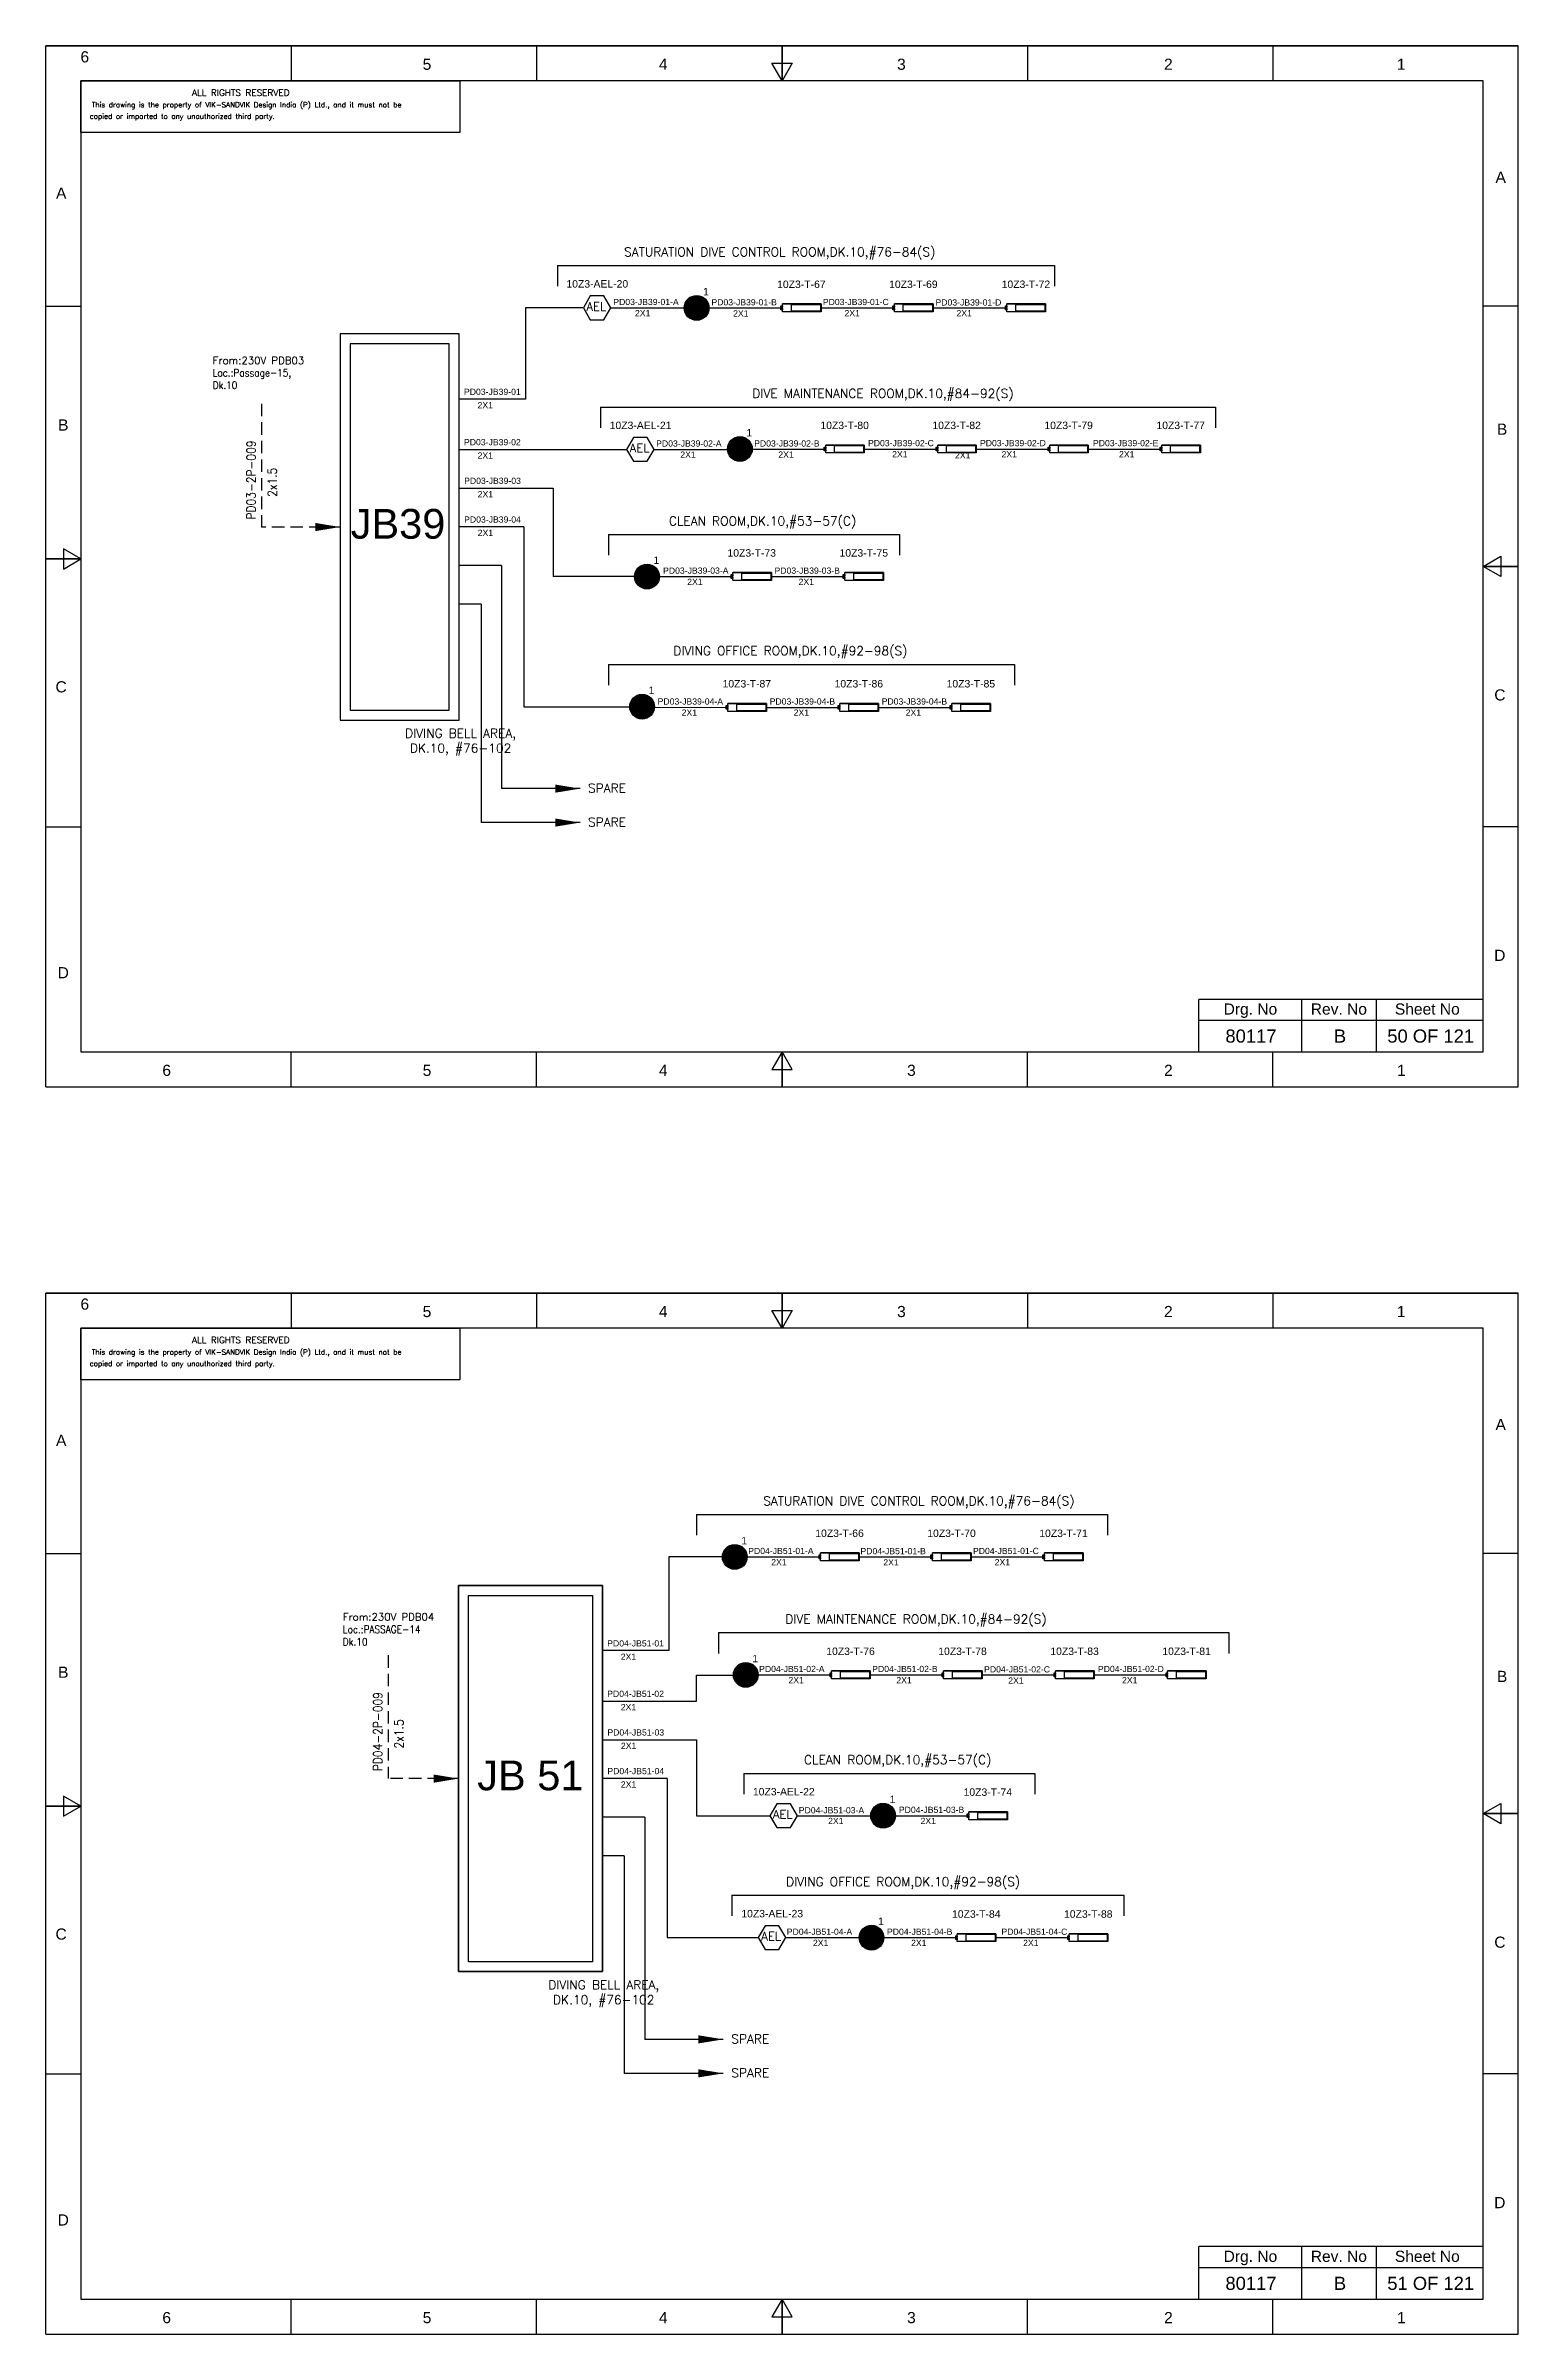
# Model space of a CAD drawing. Header units: inches. Extents: x -3311 to 1429, y -713 to 2436.
# Drawn here: x -670.4 to -373.4, y 969.1 to 1430.8 of the extents above; entities that cross this region are included whole.
import ezdxf
from ezdxf.enums import TextEntityAlignment as Align

# ---------------------------------------------------------------- set-up
doc = ezdxf.new("R2010")
doc.units = ezdxf.units.IN
doc.linetypes.add('HIDDEN', pattern=[0.375, 0.25, -0.125])
doc.linetypes.add('SOLID', pattern=[0])
for name, color, linetype, lineweight in [('ELEC_TXT-025', 1, 'Continuous', 25), ('HEL-025', 1, 'Continuous', 25), ('HEL-035', 2, 'Continuous', 35)]:
    doc.layers.add(name, color=color, linetype=linetype, lineweight=lineweight)
doc.layers.add('LINE', color=3, linetype='SOLID')
doc.styles.add('_NORMAL', font='arial.ttf')
doc.styles.add('ROMANS', font='simplex.shx', dxfattribs={"width": 0.88})
doc.styles.get("Standard").update_dxf_attribs({"font": 'arial.ttf'})
doc.dimstyles.get("Standard").update_dxf_attribs({"dimtxt": 0.18, "dimasz": 0.18, "dimexe": 0.18, "dimexo": 0.0625, "dimgap": 0.09, "dimtad": 0, "dimtih": 1, "dimtoh": 1, "dimdec": 4, "dimzin": 0, "dimdsep": 46, "dimtxsty": 'Standard', "dimcen": 0.09, "dimadec": 0, "dimazin": 0, "dimtfac": 1, "dimtdec": 4, "dimtofl": 0, "dimtmove": 0, "dimatfit": 3, "dimfxl": 1, "dimtolj": 1, "dimtzin": 0, "dimarcsym": 0})

# ---------------------------------------------------------------- blocks, each defined once
blk = doc.blocks.new('fr')
at = {"color": 7, "linetype": 'Continuous'}
for p, q in [((33763.99, 4500.4), (33466.99, 4500.4)), ((33466.99, 4500.4), (33763.99, 4500.4)), ((33466.99, 4290.33), (33466.99, 4500.4)), ((33516.49, 4500.4), (33516.49, 4493.33)), ((33565.99, 4500.4), (33565.99, 4493.33)), ((33615.49, 4500.4), (33615.49, 4493.33)), ((33615.49, 4493.33), (33615.49, 4500.4)), ((33615.49, 4500.4), (33615.49, 4493.33)), ((33664.99, 4500.4), (33664.99, 4493.33)), ((33714.49, 4500.4), (33714.49, 4493.33)), ((33763.99, 4290.33), (33763.99, 4500.4)), ((33763.99, 4290.33), (33763.99, 4500.4)), ((33756.92, 4493.33), (33474.06, 4493.33)), ((33474.06, 4493.33), (33474.06, 4297.41)), ((33615.49, 4493.33), (33613.45, 4496.87)), ((33613.45, 4496.87), (33617.53, 4496.87)), ((33617.53, 4496.87), (33615.49, 4493.33)), ((33756.92, 4297.41), (33756.92, 4493.33)), ((33466.99, 4447.89), (33474.06, 4447.89)), ((33763.99, 4447.89), (33756.92, 4447.89)), ((33466.99, 4396.87), (33474.06, 4396.87)), ((33474.06, 4396.87), (33466.99, 4396.87)), ((33466.99, 4396.87), (33474.06, 4396.87)), ((33474.06, 4396.87), (33470.53, 4398.91)), ((33470.53, 4398.91), (33470.53, 4394.83)), ((33470.53, 4394.83), (33474.06, 4396.87)), ((33756.92, 4395.37), (33760.45, 4397.41)), ((33760.45, 4397.41), (33760.45, 4393.33)), ((33763.99, 4395.37), (33756.92, 4395.37)), ((33760.45, 4393.33), (33756.92, 4395.37)), ((33756.92, 4395.37), (33763.99, 4395.37)), ((33763.99, 4395.37), (33756.92, 4395.37)), ((33466.99, 4342.85), (33474.06, 4342.85)), ((33763.99, 4342.85), (33756.92, 4342.85)), ((33474.06, 4297.41), (33756.92, 4297.41)), ((33516.49, 4290.33), (33516.49, 4297.41)), ((33565.99, 4290.33), (33565.99, 4297.41)), ((33615.49, 4297.41), (33613.45, 4293.87)), ((33615.49, 4290.33), (33615.49, 4297.41)), ((33617.53, 4293.87), (33615.49, 4297.41)), ((33615.49, 4297.41), (33615.49, 4290.33)), ((33615.49, 4290.33), (33615.49, 4297.41)), ((33664.99, 4290.33), (33664.99, 4297.41)), ((33714.49, 4290.33), (33714.49, 4297.41)), ((33466.99, 4290.33), (33763.99, 4290.33)), ((33466.99, 4290.33), (33763.99, 4290.33)), ((33613.45, 4293.87), (33617.53, 4293.87))]:
    blk.add_line(p, q, dxfattribs=at)
at = {"color": 7, "style": '_NORMAL'}
for s, p in [('6', (33474.86, 4498.18)), ('5', (33543.88, 4496.68)), ('4', (33591.52, 4496.68)), ('3', (33639.57, 4496.68)), ('2', (33693.41, 4496.68)), ('1', (33740.39, 4496.68)), ('A', (33760.45, 4473.88)), ('A', (33470.1, 4470.68)), ('B', (33470.52, 4423.9)), ('B', (33760.74, 4423.06)), ('C', (33470.08, 4371.07)), ('C', (33760.29, 4369.44)), ('D', (33760.27, 4316.89)), ('D', (33470.51, 4313.39)), ('6', (33491.37, 4293.69)), ('5', (33543.89, 4293.69)), ('4', (33591.53, 4293.69)), ('3', (33641.59, 4293.69)), ('2', (33693.43, 4293.69)), ('1', (33740.41, 4293.69))]:
    blk.add_text(s, height=2.25, dxfattribs=at).set_placement(p, align=Align.MIDDLE_CENTER)
blk = doc.blocks.new('A$C4BAD7D21')
at = {"layer": 'HEL-025'}
blk.add_lwpolyline([(-34000, 0), (-34000, 2086), (-18714, 2086), (-18714, 0)], close=True, dxfattribs=at)
at = {"layer": 'HEL-025', "style": 'ROMANS'}
for s, p in [('This drawing is the property of VIK-SANDVIK Design India (P) Ltd., and it must not be', (-33558, 1016)), (' copied or imparted to any unauthorized third party.', (-33785, 550))]:
    blk.add_text(s, height=210, dxfattribs=at).set_placement(p)
at = {"layer": 'HEL-035', "style": 'ROMANS'}
blk.add_text('     ALL RIGHTS RESERVED', height=262.5, dxfattribs=at).set_placement((-30497, 1476))
blk = doc.blocks.new('AEL')
at = {"color": 4}
blk.add_lwpolyline([(989.98, -190.09), (992.75, -190.09), (994.14, -187.69), (992.75, -185.28), (989.98, -185.28), (988.59, -187.69)], close=True, dxfattribs=at)
at = {"color": 4, "style": 'ROMANS'}
blk.add_text('AEL', height=1.725, dxfattribs=at).set_placement((989.2, -188.27))
blk = doc.blocks.new('AEL_L')
blk.add_blockref('AEL', (0, 0))
blk.add_attdef('TAG_NO', (986.55, -183.59), '', height=1.5)
blk = doc.blocks.new('FIXED_KEY_SWITCH')
h = blk.add_hatch(color=1)
h.dxf.hatch_style = 1
edge = h.paths.add_edge_path()
edge.add_arc((848.13, 1737.46), 2.5, 0, 360)
at = {"color": 1}
blk.add_circle((848.13, 1737.46), 2.5, dxfattribs=at)
at = {"color": 7, "insert": (849.44, 1741.5), "char_height": 1.5, "attachment_point": 1, "style": '_NORMAL'}
blk.add_mtext_dynamic_manual_height_columns('1', width=1.5, gutter_width=7.5, heights=[0], dxfattribs=at)
blk = doc.blocks.new('SWT')
blk.add_blockref('FIXED_KEY_SWITCH', (0, 0))
blk.add_attdef('TAG_NO', (844.55, 1741.11), '', height=1.5)
blk = doc.blocks.new('2A')
at = {"color": 7, "lineweight": -3, "ltscale": 2.5}
blk.add_line((790.02, 1997.62, -0.03), (782.23, 1997.62, -0.03), dxfattribs=at)
at = {"color": 7, "lineweight": -3, "ltscale": 2.5, "elevation": -0.03}
for points in [[(781.91, 1997.21), (782.23, 1997.21), (782.23, 1996.94), (781.91, 1996.94)], [(781.91, 1996.7), (782.23, 1996.7), (782.23, 1996.44), (781.91, 1996.44)], [(782.23, 1997.62), (790.02, 1997.62), (790.02, 1996.02), (782.23, 1996.02)], [(784.03, 1997.5), (789.88, 1997.5), (789.88, 1996.14), (784.03, 1996.14)]]:
    blk.add_lwpolyline(points, close=True, dxfattribs=at)
blk = doc.blocks.new('LED TUBE LIGHT 30W')
blk.add_blockref('2A', (179.91, -357.89))
blk.add_attdef('TAG_NO.', (962.52, 1642.97), '', height=1.5)

msp = doc.modelspace()

# ---------------------------------------------------------------- linework, layer by layer
for p, q in [((-567.18, 1386.5, -0.05), (-466.92, 1386.5, -0.05)), ((-573.58, 1377.95), (-573.58, 1359.56)), ((-558.45, 1357.95, -0.05), (-434.41, 1357.95, -0.05)), ((-573.92, 1333.79), (-586.98, 1333.79)), ((-573.92, 1333.79), (-573.92, 1297.49)), ((-556.83, 1332.22, -0.05), (-498.15, 1332.22, -0.05)), ((-578.43, 1325.99), (-586.98, 1325.99)), ((-578.43, 1325.99), (-578.43, 1280.96)), ((-551.59, 1323.75), (-568, 1323.75)), ((-582.57, 1318.19), (-586.98, 1318.19)), ((-582.57, 1318.19), (-582.57, 1274.11)), ((-556.85, 1306.03, -0.05), (-474.95, 1306.03, -0.05)), ((-539.13, 1134.5, -0.05), (-456.21, 1134.5, -0.05)), ((-544.69, 1125.95), (-544.69, 1107.04)), ((-534.66, 1110.67, -0.05), (-431.72, 1110.67, -0.05)), ((-539.12, 1096.87), (-539.12, 1102.06)), ((-539.12, 1089.07), (-539.12, 1073.73)), ((-545.04, 1081.27), (-558.1, 1081.27)), ((-545.04, 1081.27), (-545.04, 1049.13)), ((-529.56, 1082.28, -0.05), (-470.88, 1082.28, -0.05)), ((-549.56, 1073.47), (-558.1, 1073.47)), ((-549.56, 1073.47), (-549.56, 1028.61)), ((-553.68, 1065.67), (-558.1, 1065.67)), ((-553.68, 1065.67), (-553.68, 1021.75)), ((-532.01, 1057.69, -0.05), (-452.89, 1057.69, -0.05)), ((-545.04, 1049.13), (-526.66, 1049.13))]:
    msp.add_line(p, q)
at = {"color": 7, "linetype": 'Continuous'}
for p, q in [((-380.44, 1238.44), (-437.76, 1238.44)), ((-437.76, 1227.84), (-437.76, 1238.44)), ((-416.98, 1227.84), (-416.98, 1238.44)), ((-401.97, 1227.84), (-401.97, 1238.44)), ((-437.76, 1234.25), (-380.44, 1234.25)), ((-380.44, 986.79), (-437.76, 986.79)), ((-437.76, 976.19), (-437.76, 986.79)), ((-416.98, 976.19), (-416.98, 986.79)), ((-401.97, 976.19), (-401.97, 986.79)), ((-437.76, 982.6), (-380.44, 982.6))]:
    msp.add_line(p, q, dxfattribs=at)
for points in [[(-586.98, 1372.69), (-610.99, 1372.69), (-610.99, 1294.79), (-586.98, 1294.79)], [(-588.98, 1370.69), (-608.99, 1370.69), (-608.99, 1296.79), (-588.98, 1296.79)]]:
    msp.add_lwpolyline(points, close=True)
at = {"linetype": 'HIDDEN', "ltscale": 10}
for points in [[(-626.87, 1358.62), (-626.87, 1333.74)], [(-601.32, 1106.1), (-601.32, 1081.22)]]:
    msp.add_lwpolyline(points, dxfattribs=at)
at = {"layer": 'LINE', "color": 0}
for p, q in [((-567.18, 1386.5, -0.05), (-567.18, 1382.31, -0.05)), ((-466.92, 1386.5, -0.05), (-466.92, 1382.31, -0.05)), ((-556.38, 1377.95), (-541.59, 1377.95)), ((-536.59, 1377.95), (-521.79, 1377.95)), ((-513.99, 1377.95), (-499.2, 1377.95)), ((-491.4, 1377.95), (-476.5, 1377.95)), ((-573.58, 1359.56), (-586.98, 1359.56)), ((-558.45, 1357.95, -0.05), (-558.45, 1353.76, -0.05)), ((-434.41, 1357.95, -0.05), (-434.41, 1353.76, -0.05)), ((-586.98, 1349.4), (-553.21, 1349.4)), ((-547.65, 1349.4), (-532.86, 1349.41)), ((-527.86, 1349.48), (-513.06, 1349.48)), ((-505.26, 1349.48), (-490.47, 1349.48)), ((-482.67, 1349.48), (-467.87, 1349.48)), ((-460.07, 1349.48), (-445.28, 1349.48)), ((-586.95, 1341.6), (-568, 1341.6)), ((-556.83, 1332.22, -0.05), (-556.83, 1328.03, -0.05)), ((-498.15, 1332.22, -0.05), (-498.15, 1328.03, -0.05)), ((-546.59, 1323.75), (-531.8, 1323.75)), ((-524, 1323.75), (-509.2, 1323.75)), ((-556.85, 1306.03, -0.05), (-556.85, 1301.84, -0.05)), ((-474.95, 1306.03, -0.05), (-474.95, 1301.84, -0.05)), ((-573.92, 1297.49), (-552.58, 1297.49)), ((-547.58, 1297.37), (-532.79, 1297.35)), ((-524.99, 1297.35), (-510.19, 1297.35)), ((-502.4, 1297.35), (-487.6, 1297.35)), ((-539.13, 1134.5, -0.05), (-539.13, 1130.31, -0.05)), ((-456.21, 1134.5, -0.05), (-456.21, 1130.31, -0.05)), ((-528.89, 1125.95), (-514.09, 1125.95)), ((-506.29, 1125.95), (-491.5, 1125.95)), ((-483.7, 1125.95), (-468.9, 1125.95)), ((-587.11, 1120.17), (-587.11, 1042.27)), ((-558.1, 1120.17), (-587.11, 1120.17)), ((-558.1, 1042.27), (-558.1, 1120.17)), ((-534.66, 1110.67, -0.05), (-534.66, 1106.48, -0.05)), ((-431.72, 1110.67, -0.05), (-431.72, 1106.48, -0.05)), ((-544.69, 1107.04), (-558.1, 1107.04)), ((-539.12, 1102.06), (-531.67, 1102.07)), ((-526.67, 1102.14), (-511.87, 1102.14)), ((-504.07, 1102.14), (-489.28, 1102.14)), ((-481.48, 1102.14), (-466.68, 1102.14)), ((-458.88, 1102.14), (-444.09, 1102.14)), ((-558.1, 1096.87), (-539.12, 1096.87)), ((-558.07, 1089.07), (-539.12, 1089.07)), ((-529.56, 1082.28, -0.05), (-529.56, 1078.09, -0.05)), ((-470.88, 1082.28, -0.05), (-470.88, 1078.09, -0.05)), ((-539.12, 1073.73), (-524.32, 1073.73)), ((-518.77, 1073.73), (-503.97, 1073.73)), ((-498.97, 1073.73), (-484.17, 1073.73)), ((-532.01, 1057.69, -0.05), (-532.01, 1053.5, -0.05)), ((-452.89, 1057.69, -0.05), (-452.89, 1053.5, -0.05)), ((-521.1, 1049.13), (-506.31, 1049.13)), ((-501.31, 1049.13), (-486.51, 1049.13)), ((-478.71, 1049.13), (-463.92, 1049.13)), ((-587.11, 1042.27), (-558.1, 1042.27))]:
    msp.add_line(p, q, dxfattribs=at)
at = {"layer": 'LINE', "color": 7}
for p, q in [((-561.94, 1377.95), (-573.58, 1377.95)), ((-568, 1341.6), (-568, 1323.75)), ((-533.89, 1125.95), (-544.69, 1125.95))]:
    msp.add_line(p, q, dxfattribs=at)
at = {"layer": 'LINE', "color": 0}
for points in [[(-587.11, 1120.17), (-558.1, 1120.17), (-558.1, 1042.27), (-587.11, 1042.27)], [(-585.11, 1118.17), (-560.1, 1118.17), (-560.1, 1044.27), (-585.11, 1044.27)]]:
    msp.add_lwpolyline(points, close=True, dxfattribs=at)

# ---------------------------------------------------------------- block references
for name, p in [('fr', (-34137.35, -3069.57)), ('SWT', (-1387.22, -359.51)), ('SWT', (-1378.49, -387.98)), ('SWT', (-1397.22, -413.71)), ('SWT', (-1398.21, -439.97)), ('fr', (-34137.35, -3321.22)), ('SWT', (-1379.52, -611.51)), ('SWT', (-1377.3, -635.31)), ('SWT', (-1349.6, -663.73)), ('SWT', (-1351.94, -688.33))]:
    msp.add_blockref(name, p)
ref = msp.add_blockref('AEL_L', (-1550.52, 1565.64))
ref.add_attrib('TAG_NO', '10Z3-AEL-20', (-565.35, 1382.05), dxfattribs={"color": 4, "height": 1.5})
ref = msp.add_blockref('LED TUBE LIGHT 30W', (-1483.92, -260.98, 0.03))
ref.add_attrib('TAG_NO.', '10Z3-T-67', (-522.85, 1381.97, 0.03), dxfattribs={"height": 1.5})
ref = msp.add_blockref('LED TUBE LIGHT 30W', (-1461.33, -260.98, 0.03))
ref.add_attrib('TAG_NO.', '10Z3-T-69', (-500.26, 1381.97, 0.03), dxfattribs={"height": 1.5})
ref = msp.add_blockref('LED TUBE LIGHT 30W', (-1438.63, -260.98, 0.03))
ref.add_attrib('TAG_NO.', '10Z3-T-72', (-477.56, 1381.97, 0.03), dxfattribs={"height": 1.5})
ref = msp.add_blockref('AEL_L', (-1541.79, 1537.09))
ref.add_attrib('TAG_NO', '10Z3-AEL-21', (-556.62, 1353.5), dxfattribs={"color": 4, "height": 1.5})
ref = msp.add_blockref('LED TUBE LIGHT 30W', (-1475.19, -289.45, 0.03))
ref.add_attrib('TAG_NO.', '10Z3-T-80', (-514.12, 1353.5, 0.03), dxfattribs={"height": 1.5})
ref = msp.add_blockref('LED TUBE LIGHT 30W', (-1452.6, -289.45, 0.03))
ref.add_attrib('TAG_NO.', '10Z3-T-82', (-491.53, 1353.5, 0.03), dxfattribs={"height": 1.5})
ref = msp.add_blockref('LED TUBE LIGHT 30W', (-1430.01, -289.45, 0.03))
ref.add_attrib('TAG_NO.', '10Z3-T-79', (-468.94, 1353.5, 0.03), dxfattribs={"height": 1.5})
ref = msp.add_blockref('LED TUBE LIGHT 30W', (-1407.41, -289.45, 0.03))
ref.add_attrib('TAG_NO.', '10Z3-T-77', (-446.34, 1353.5, 0.03), dxfattribs={"height": 1.5})
ref = msp.add_blockref('LED TUBE LIGHT 30W', (-1493.93, -315.18, 0.03))
ref.add_attrib('TAG_NO.', '10Z3-T-73', (-532.86, 1327.77, 0.03), dxfattribs={"height": 1.5})
ref = msp.add_blockref('LED TUBE LIGHT 30W', (-1471.33, -315.18, 0.03))
ref.add_attrib('TAG_NO.', '10Z3-T-75', (-510.26, 1327.77, 0.03), dxfattribs={"height": 1.5})
ref = msp.add_blockref('LED TUBE LIGHT 30W', (-1494.92, -341.58, 0.03))
ref.add_attrib('TAG_NO.', '10Z3-T-87', (-533.85, 1301.37, 0.03), dxfattribs={"height": 1.5})
ref = msp.add_blockref('LED TUBE LIGHT 30W', (-1472.33, -341.58, 0.03))
ref.add_attrib('TAG_NO.', '10Z3-T-86', (-511.26, 1301.37, 0.03), dxfattribs={"height": 1.5})
ref = msp.add_blockref('LED TUBE LIGHT 30W', (-1449.73, -341.58, 0.03))
ref.add_attrib('TAG_NO.', '10Z3-T-85', (-488.66, 1301.37, 0.03), dxfattribs={"height": 1.5})
ref = msp.add_blockref('LED TUBE LIGHT 30W', (-1476.22, -512.97, 0.03))
ref.add_attrib('TAG_NO.', '10Z3-T-66', (-515.15, 1129.97, 0.03), dxfattribs={"height": 1.5})
ref = msp.add_blockref('LED TUBE LIGHT 30W', (-1453.63, -512.97, 0.03))
ref.add_attrib('TAG_NO.', '10Z3-T-70', (-492.56, 1129.97, 0.03), dxfattribs={"height": 1.5})
ref = msp.add_blockref('LED TUBE LIGHT 30W', (-1431.04, -512.97, 0.03))
ref.add_attrib('TAG_NO.', '10Z3-T-71', (-469.97, 1129.97, 0.03), dxfattribs={"height": 1.5})
ref = msp.add_blockref('LED TUBE LIGHT 30W', (-1474, -536.78, 0.03))
ref.add_attrib('TAG_NO.', '10Z3-T-76', (-512.93, 1106.16, 0.03), dxfattribs={"height": 1.5})
ref = msp.add_blockref('LED TUBE LIGHT 30W', (-1451.41, -536.78, 0.03))
ref.add_attrib('TAG_NO.', '10Z3-T-78', (-490.34, 1106.16, 0.03), dxfattribs={"height": 1.5})
ref = msp.add_blockref('LED TUBE LIGHT 30W', (-1428.81, -536.78, 0.03))
ref.add_attrib('TAG_NO.', '10Z3-T-83', (-467.74, 1106.16, 0.03), dxfattribs={"height": 1.5})
ref = msp.add_blockref('LED TUBE LIGHT 30W', (-1406.22, -536.78, 0.03))
ref.add_attrib('TAG_NO.', '10Z3-T-81', (-445.15, 1106.16, 0.03), dxfattribs={"height": 1.5})
ref = msp.add_blockref('AEL_L', (-1512.91, 1261.42))
ref.add_attrib('TAG_NO', '10Z3-AEL-22', (-527.73, 1077.83), dxfattribs={"color": 4, "height": 1.5})
ref = msp.add_blockref('LED TUBE LIGHT 30W', (-1446.31, -565.2, 0.03))
ref.add_attrib('TAG_NO.', '10Z3-T-74', (-485.24, 1077.75, 0.03), dxfattribs={"height": 1.5})
ref = msp.add_blockref('AEL_L', (-1515.24, 1236.82))
ref.add_attrib('TAG_NO', '10Z3-AEL-23', (-530.07, 1053.23), dxfattribs={"color": 4, "height": 1.5})
ref = msp.add_blockref('LED TUBE LIGHT 30W', (-1448.64, -589.8, 0.03))
ref.add_attrib('TAG_NO.', '10Z3-T-84', (-487.57, 1053.15, 0.03), dxfattribs={"height": 1.5})
ref = msp.add_blockref('LED TUBE LIGHT 30W', (-1426.05, -589.8, 0.03))
ref.add_attrib('TAG_NO.', '10Z3-T-88', (-464.98, 1053.15, 0.03), dxfattribs={"height": 1.5})
at = {"layer": 'ELEC_TXT-025', "color": 0, "xscale": 0.005, "yscale": 0.005, "zscale": 0.005}
msp.add_blockref('A$C4BAD7D21', (-493.29, 1161.68), dxfattribs=at)
at = {"layer": 'LINE', "color": 7, "xscale": 0.005, "yscale": 0.005, "zscale": 0.005}
msp.add_blockref('A$C4BAD7D21', (-493.29, 1413.34), dxfattribs=at)

# ---------------------------------------------------------------- texts
at = {"color": 7}
for s, p in [('PD03-JB39-01-A', (-555.89, 1378.52)), ('2X1', (-551.52, 1376.27)), ('PD03-JB39-01-B', (-536.1, 1378.46, -0.03)), ('2X1', (-531.73, 1376.21, -0.03)), ('PD03-JB39-01-C', (-513.63, 1378.52, -0.03)), ('2X1', (-509.26, 1376.27)), ('PD03-JB39-01-D', (-490.91, 1378.43)), ('2X1', (-486.67, 1376.27)), ('PD03-JB39-01', (-586.01, 1360.4)), ('2X1', (-583.27, 1357.71)), ('PD03-JB39-02', (-586.01, 1350.24)), ('2X1', (-583.27, 1347.54)), ('PD03-JB39-02-A', (-547.25, 1349.97)), ('2X1', (-542.38, 1347.72)), ('PD03-JB39-02-B', (-527.48, 1349.98)), ('2X1', (-522.61, 1347.73)), ('PD03-JB39-02-C', (-504.52, 1350.05)), ('2X1', (-499.65, 1347.8)), ('2X1', (-486.96, 1347.6)), ('PD03-JB39-02-D', (-481.93, 1350.05)), ('2X1', (-477.58, 1347.8)), ('PD03-JB39-02-E', (-459.14, 1350.05)), ('2X1', (-453.88, 1347.8)), ('PD03-JB39-03', (-585.98, 1342.44)), ('2X1', (-583.24, 1339.74)), ('PD03-JB39-04', (-585.98, 1334.63)), ('2X1', (-583.24, 1331.94)), ('PD03-JB39-03-A', (-545.85, 1324.32)), ('PD03-JB39-03-B', (-523.37, 1324.32)), ('2X1', (-540.98, 1322.07)), ('2X1', (-518.51, 1322.07)), ('PD03-JB39-04-A', (-546.95, 1297.92)), ('PD03-JB39-04-B', (-524.35, 1297.92)), ('PD03-JB39-04-B', (-501.76, 1297.92)), ('2X1', (-542.1, 1295.67)), ('2X1', (-519.51, 1295.67)), ('2X1', (-496.91, 1295.67)), ('PD04-JB51-01-A', (-528.68, 1126.53)), ('PD04-JB51-01-B', (-506.04, 1126.49, -0.03)), ('PD04-JB51-01-C', (-483.34, 1126.53, -0.03)), ('2X1', (-524.03, 1124.27)), ('2X1', (-501.43, 1124.22, -0.03)), ('2X1', (-478.97, 1124.27)), ('PD04-JB51-01', (-557.12, 1107.88)), ('2X1', (-554.39, 1105.19)), ('PD04-JB51-02-A', (-526.48, 1102.72)), ('PD04-JB51-02-B', (-503.67, 1102.72)), ('PD04-JB51-02-C', (-481.1, 1102.64)), ('PD04-JB51-02-D', (-458.14, 1102.72)), ('PD04-JB51-02', (-557.12, 1097.71)), ('2X1', (-520.57, 1100.46)), ('2X1', (-498.8, 1100.46)), ('2X1', (-476.23, 1100.39)), ('2X1', (-453.27, 1100.46)), ('2X1', (-554.39, 1095.02)), ('PD04-JB51-03', (-557.09, 1089.91)), ('2X1', (-554.36, 1087.22)), ('PD04-JB51-04', (-557.09, 1082.11)), ('2X1', (-554.36, 1079.42)), ('PD04-JB51-03-A', (-518.48, 1074.21)), ('2X1', (-512.57, 1072.05)), ('PD04-JB51-03-B', (-498.29, 1074.3)), ('2X1', (-493.92, 1072.05)), ('PD04-JB51-04-A', (-520.9, 1049.7)), ('2X1', (-515.62, 1047.45)), ('PD04-JB51-04-B', (-500.69, 1049.7)), ('2X1', (-495.83, 1047.45)), ('PD04-JB51-04-C', (-477.6, 1049.7)), ('2X1', (-473.23, 1047.45))]:
    msp.add_text(s, height=1.25, dxfattribs=at).set_placement(p)
at = {"color": 7, "lineweight": 30}
for s, p in [('JB39 ', (-598.15, 1334.39)), ('JB 51 ', (-571.46, 1081.87))]:
    msp.add_text(s, height=6, dxfattribs=at).set_placement(p, align=Align.MIDDLE_CENTER)
at = {"color": 7}
for s, height, p in [('Drg. No', 2.246, (-427.38, 1236.49)), ('Rev. No', 2.246, (-409.54, 1236.49)), ('Sheet No', 2.246, (-391.7, 1236.49)), ('80117', 2.653, (-427.27, 1231.04)), ('B', 2.65, (-409.3, 1231.04)), ('50 OF 121', 2.653, (-391.02, 1231.04)), ('Drg. No', 2.246, (-427.38, 984.84)), ('Rev. No', 2.246, (-409.54, 984.84)), ('Sheet No', 2.246, (-391.7, 984.84)), ('80117', 2.653, (-427.27, 979.39)), ('B', 2.65, (-409.3, 979.39)), ('51 OF 121', 2.653, (-391.02, 979.39))]:
    msp.add_text(s, height=height, dxfattribs=at).set_placement(p, align=Align.MIDDLE_CENTER)
at = {"color": 7, "char_height": 1.8, "attachment_point": 1, "style": '_NORMAL'}
for s, insert, width in [('{\\Fromans|c0;\\C2;SATURATION DIVE CONTROL ROOM,DK.10,#76-84(S)}', (-553.7, 1390.14, 0.22), 74.1776), ('{\\Fromans|c0;\\C2;DIVE MAINTENANCE ROOM,DK.10,#84-92(S)}', (-527.83, 1361.59, 0.22), 74.1776), ('{\\Fromans|c0;\\C2;CLEAN ROOM,DK.10,#53-57(C)}', (-544.68, 1335.86, 0.22), 74.1776), ('{\\Fromans|c0;\\C2;DIVING OFFICE ROOM,DK.10,#92-98(S)}', (-543.76, 1309.67, 0.22), 74.1776), ('{\\Fromans|c0;\\C2;SPARE}', (-560.98, 1281.96), 8.1658), ('{\\Fromans|c0;\\C2;SPARE}', (-560.98, 1275.1), 8.1658), ('{\\Fromans|c0;\\C2;SATURATION DIVE CONTROL ROOM,DK.10,#76-84(S)}', (-525.65, 1138.15, 0.22), 74.1776), ('{\\Fromans|c0;\\C2;DIVE MAINTENANCE ROOM,DK.10,#84-92(S)}', (-521.18, 1114.31, 0.22), 74.1776), ('{\\Fromans|c0;\\C2;CLEAN ROOM,DK.10,#53-57(C)}', (-517.41, 1085.92, 0.22), 74.1776), ('{\\Fromans|c0;\\C2;DIVING OFFICE ROOM,DK.10,#92-98(S)}', (-521.03, 1061.33, 0.22), 74.1776), ('{\\Fromans|c0;\\C2;SPARE}', (-532.1, 1029.6), 8.1658), ('{\\Fromans|c0;\\C2;SPARE}', (-532.1, 1022.75), 8.1658)]:
    msp.add_mtext(s, dxfattribs=dict(at, insert=insert, width=width))
at = {"color": 7, "char_height": 1.5, "width": 36.8884, "attachment_point": 1}
for s, insert in [('{\\Fromans|c0;\\C2;From:230V PDB03 \\P\\Fsimplex|c0;\\W0.88;Loc.:Passage-15,      \\PDk.10}', (-636.69, 1368.11)), ('{\\Fromans|c0;\\C2;From:230V PDB04 \\P\\Fsimplex|c0;\\W0.88;Loc.:PASSAGE-14      \\PDk.10}', (-610.45, 1114.59))]:
    msp.add_mtext(s, dxfattribs=dict(at, insert=insert))
at = {"color": 7, "char_height": 1.8, "width": 17.1296, "attachment_point": 1, "rotation": 90, "style": '_NORMAL'}
for s, insert in [('{\\Fromans|c0;\\W0.88;PD03-2P-009}', (-629.86, 1335.24)), ('{\\Fromans|c0;\\W0.88;PD04-2P-009}', (-604.3, 1082.71))]:
    msp.add_mtext(s, dxfattribs=dict(at, insert=insert))
at = {"color": 7, "char_height": 1.8, "attachment_point": 1, "rotation": 90, "style": '_NORMAL'}
for insert in [(-625.59, 1339.8), (-600.03, 1087.28)]:
    msp.add_mtext('{\\Fsimplex|c0;\\W0.88;2x1.5}', dxfattribs=dict(at, insert=insert))
at = {"color": 7, "char_height": 1.8, "attachment_point": 1, "style": '_NORMAL'}
for insert in [(-598.5, 1293.03), (-569.62, 1040.51)]:
    msp.add_mtext('\\pxqc;{\\Fromans|c0;\\C2;DIVING BELL AREA, \\PDK.10, #76-102}', dxfattribs=dict(at, insert=insert))

# ---------------------------------------------------------------- leaders
at = {"linetype": 'HIDDEN', "ltscale": 10}
for points in [[(-610.99, 1333.74), (-626.87, 1333.74)], [(-587.11, 1081.22), (-601.32, 1081.22)]]:
    msp.add_leader(points, dimstyle='Standard', override={"dimasz": 5, "dimarcsym": 1}, dxfattribs=at)
for points in [[(-562.6, 1280.96), (-578.43, 1280.96)], [(-562.6, 1274.11), (-582.57, 1274.11)], [(-533.72, 1028.61), (-549.56, 1028.61)], [(-533.72, 1021.75), (-553.68, 1021.75)]]:
    msp.add_leader(points, dimstyle='Standard', override={"dimasz": 5, "dimarcsym": 1})

doc.saveas('drawing.dxf')
